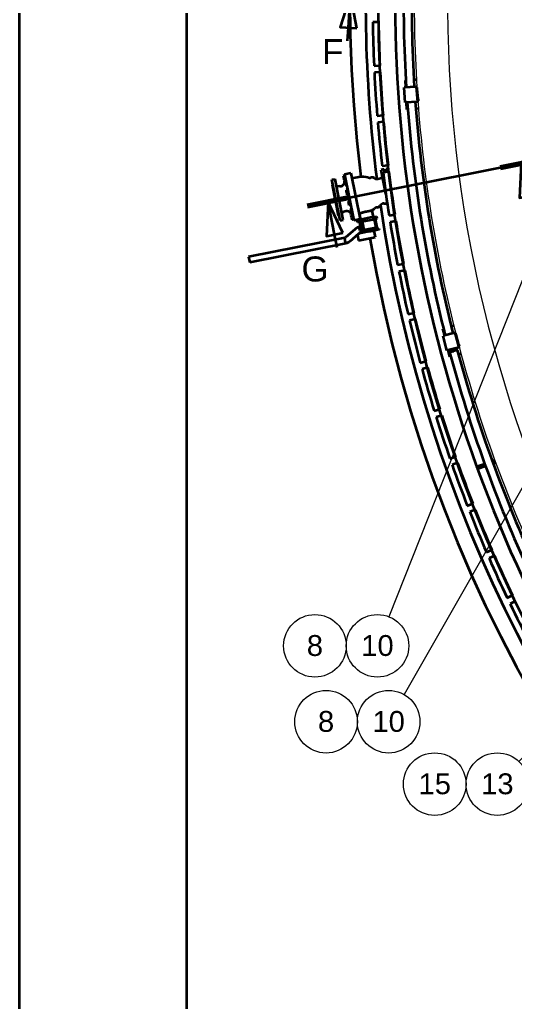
# Model space of a CAD drawing. Header units: millimetres. Extents: x 0 to 42050, y 0 to 29700.
# Drawn here: x 0 to 2971, y 3577 to 9468 of the extents above; entities that cross this region are included whole.
import ezdxf

# ---------------------------------------------------------------- set-up
doc = ezdxf.new("R2010")
doc.units = ezdxf.units.MM
doc.header["$LTSCALE"] = 50
doc.linetypes.add('CHAIN', pattern=[0.3543, 0.2362, -0.0295, 0.0591, -0.0295])
doc.layers.get('0').update_dxf_attribs({"lineweight": 18})
for name, color, linetype, lineweight in [('Border', 7, 'Continuous', 35), ('Section Line', 7, 'CHAIN', 35), ('Symbol', 7, 'Continuous', 18), ('Visible', 7, 'Continuous', 35)]:
    doc.layers.add(name, color=color, linetype=linetype, lineweight=lineweight)
doc.layers.add('P_Cable Ducts (CD)', color=30, linetype='Continuous', lineweight=18, true_color=0xff7f00)
doc.styles.add('Note Text', font='arial.ttf')
doc.styles.add('Title', font='arial.ttf')

# ---------------------------------------------------------------- blocks, each defined once
blk = doc.blocks.new('Borders Bigadan Border')
at = {"layer": 'Border'}
for p, q in [((0, 0), (0, 594)), ((20, 589), (20, 5))]:
    blk.add_line(p, q, dxfattribs=at)
blk = doc.blocks.new('2dTransSection6')
at = {"layer": 'Section Line', "linetype": 'CHAIN', "ltscale": 21.95612}
blk.add_line((37.18, 192.54), (73.19, 190.18), dxfattribs=at)
at = {"layer": 'Section Line', "linetype": 'Continuous', "lineweight": 70}
for p, q in [((37.18, 192.54), (42.14, 192.21)), ((68.22, 190.5), (73.19, 190.18))]:
    blk.add_line(p, q, dxfattribs=at)
at = {"layer": 'Section Line', "linetype": 'Continuous'}
for p, q in [((39.66, 192.38), (38.4, 188.45)), ((39.4, 188.38), (39.66, 192.38)), ((40.4, 188.32), (39.66, 192.38)), ((70.71, 190.34), (69.45, 186.41)), ((70.45, 186.35), (70.71, 190.34)), ((71.45, 186.28), (70.71, 190.34)), ((38.4, 188.45), (40.4, 188.32)), ((39.29, 186.8), (39.4, 188.38)), ((69.45, 186.41), (71.45, 186.28)), ((70.34, 184.77), (70.45, 186.35))]:
    blk.add_line(p, q, dxfattribs=at)
at = {"layer": 'Section Line', "linetype": 'Continuous', "flags": 128}
for points in [[(40.4, 188.32), (39.66, 192.38), (38.4, 188.45), (40.4, 188.32)], [(71.45, 186.28), (70.71, 190.34), (69.45, 186.41), (71.45, 186.28)]]:
    blk.add_lwpolyline(points, dxfattribs=at)
at = {"layer": 'Section Line'}
for points in [[(40.4, 188.32), (39.66, 192.38), (38.4, 188.45), (40.4, 188.32)], [(71.45, 186.28), (70.71, 190.34), (69.45, 186.41), (71.45, 186.28)]]:
    blk.add_solid(points, dxfattribs=at)
at = {"layer": 'Section Line', "char_height": 3, "attachment_point": 7, "style": 'Title'}
for insert in [(36.24, 184.02), (73.21, 183.39)]:
    blk.add_mtext('F', dxfattribs=dict(at, insert=insert))
blk = doc.blocks.new('2dTransSection7')
at = {"layer": 'Section Line', "linetype": 'CHAIN', "ltscale": 22.18939}
blk.add_line((34.49, 167.04), (62.58, 172.63), dxfattribs=at)
at = {"layer": 'Section Line', "linetype": 'Continuous', "lineweight": 70}
for p, q in [((57.62, 171.64), (62.58, 172.63)), ((34.49, 167.04), (39.45, 168.02))]:
    blk.add_line(p, q, dxfattribs=at)
at = {"layer": 'Section Line', "linetype": 'Continuous'}
for p, q in [((60.1, 172.13), (59.9, 168.01)), ((60.88, 168.21), (60.1, 172.13)), ((61.86, 168.4), (60.1, 172.13)), ((36.97, 167.53), (36.77, 163.41)), ((37.75, 163.61), (36.97, 167.53)), ((38.73, 163.8), (36.97, 167.53)), ((59.9, 168.01), (61.86, 168.4)), ((61.2, 166.64), (60.88, 168.21)), ((36.77, 163.41), (38.73, 163.8)), ((38.06, 162.03), (37.75, 163.61))]:
    blk.add_line(p, q, dxfattribs=at)
at = {"layer": 'Section Line', "linetype": 'Continuous', "flags": 128}
for points in [[(61.86, 168.4), (60.1, 172.13), (59.9, 168.01), (61.86, 168.4)], [(38.73, 163.8), (36.97, 167.53), (36.77, 163.41), (38.73, 163.8)]]:
    blk.add_lwpolyline(points, dxfattribs=at)
at = {"layer": 'Section Line'}
for points in [[(61.86, 168.4), (60.1, 172.13), (59.9, 168.01), (61.86, 168.4)], [(38.73, 163.8), (36.97, 167.53), (36.77, 163.41), (38.73, 163.8)]]:
    blk.add_solid(points, dxfattribs=at)
at = {"layer": 'Section Line', "char_height": 3, "attachment_point": 7, "style": 'Title'}
for insert in [(62.43, 163.09), (33.78, 157.92)]:
    blk.add_mtext('G', dxfattribs=dict(at, insert=insert))
blk = doc.blocks.new('Balloon29')
at = {"layer": 'Symbol'}
for p, q in [((98.7, 141.27), (96.61, 139.8)), ((96.97, 139.45), (98.7, 141.27)), ((97.34, 139.11), (98.7, 141.27)), ((96.97, 139.45), (87.92, 129.94)), ((96.61, 139.8), (97.34, 139.11)), ((87.42, 129.41), (59.84, 100.41))]:
    blk.add_line(p, q, dxfattribs=at)
at = {"layer": 'Symbol', "flags": 128}
blk.add_lwpolyline([(97.34, 139.11), (98.7, 141.27), (96.61, 139.8), (97.34, 139.11)], dxfattribs=at)
at = {"layer": 'Symbol'}
for centre in [(49.76, 97.7), (57.26, 97.7)]:
    blk.add_circle(centre, 3.75, dxfattribs=at)
blk.add_solid([(97.34, 139.11), (98.7, 141.27), (96.61, 139.8), (97.34, 139.11)], dxfattribs=at)
at = {"layer": 'Symbol', "char_height": 2.5, "attachment_point": 5, "style": 'Note Text'}
for s, insert in [('15', (49.76, 97.72)), ('13', (57.26, 97.72))]:
    blk.add_mtext(s, dxfattribs=dict(at, insert=insert))
blk = doc.blocks.new('Balloon32')
at = {"layer": 'Symbol'}
for p, q in [((86.6, 179.45), (84.93, 177.53)), ((85.36, 177.28), (86.6, 179.45)), ((85.8, 177.03), (86.6, 179.45)), ((85.36, 177.28), (46.08, 108.44)), ((84.93, 177.53), (85.8, 177.03))]:
    blk.add_line(p, q, dxfattribs=at)
at = {"layer": 'Symbol', "flags": 128}
blk.add_lwpolyline([(85.8, 177.03), (86.6, 179.45), (84.93, 177.53), (85.8, 177.03)], dxfattribs=at)
at = {"layer": 'Symbol'}
for centre in [(36.73, 105.18), (44.23, 105.18)]:
    blk.add_circle(centre, 3.75, dxfattribs=at)
blk.add_solid([(85.8, 177.03), (86.6, 179.45), (84.93, 177.53), (85.8, 177.03)], dxfattribs=at)
at = {"layer": 'Symbol', "char_height": 2.5, "attachment_point": 5, "style": 'Note Text'}
for s, insert in [('8', (36.73, 105.2)), ('10', (44.23, 105.2))]:
    blk.add_mtext(s, dxfattribs=dict(at, insert=insert))
blk = doc.blocks.new('Balloon33')
at = {"layer": 'Symbol'}
for p, q in [((67.53, 176.52), (66.15, 174.38)), ((66.61, 174.2), (67.53, 176.52)), ((67.08, 174.02), (67.53, 176.52)), ((66.15, 174.38), (67.08, 174.02)), ((66.61, 174.2), (44.27, 117.76))]:
    blk.add_line(p, q, dxfattribs=at)
at = {"layer": 'Symbol', "flags": 128}
blk.add_lwpolyline([(67.08, 174.02), (67.53, 176.52), (66.15, 174.38), (67.08, 174.02)], dxfattribs=at)
at = {"layer": 'Symbol'}
for centre in [(35.39, 114.28), (42.89, 114.28)]:
    blk.add_circle(centre, 3.75, dxfattribs=at)
blk.add_solid([(67.08, 174.02), (67.53, 176.52), (66.15, 174.38), (67.08, 174.02)], dxfattribs=at)
at = {"layer": 'Symbol', "char_height": 2.5, "attachment_point": 5, "style": 'Note Text'}
for s, insert in [('8', (35.39, 114.3)), ('10', (42.89, 114.3))]:
    blk.add_mtext(s, dxfattribs=dict(at, insert=insert))

msp = doc.modelspace()

# ---------------------------------------------------------------- linework, layer by layer
at = {"layer": 'P_Cable Ducts (CD)'}
for major_axis, start_param, end_param in [((1242.75, 7728.95), 1.5335054, 2.518931), ((1274.5, 7926.4), 1.6173455, 1.7935774), ((1274.5, 7926.4), 1.8035423, 1.979767), ((1274.5, 7926.4), 1.9897319, 2.1659438)]:
    msp.add_ellipse((10392.99, 9569.22), major_axis=major_axis, ratio=0.9999988, start_param=start_param, end_param=end_param, dxfattribs=at)
at = {"layer": 'Visible'}
for p, q in [((2151.13, 9452.77), (2116.13, 9452.36)), ((2123.88, 9191.59), (2158.84, 9193.26)), ((2160.76, 9153.31), (2125.8, 9151.63)), ((2314.51, 9103.51), (2309.7, 9103.19)), ((2309.7, 9103.19), (2312.49, 9062.28)), ((2378.05, 9107.85), (2362.7, 9106.8)), ((2377.41, 9065.71), (2304.58, 9060.74)), ((2310.71, 8970.95), (2304.58, 9060.74)), ((2312.49, 9062.28), (2312.56, 9061.28)), ((2377.41, 9065.71), (2383.54, 8975.92)), ((2377.75, 9060.72), (2382.74, 9061.06)), ((2377.95, 9057.73), (2379.95, 9057.86)), ((2380.36, 9051.88), (2379.95, 9057.86)), ((2380.36, 9051.88), (2384.58, 8990.02)), ((2383.35, 9052.08), (2382.74, 9061.06)), ((2387.57, 8990.23), (2383.35, 9052.08)), ((2383.54, 8975.92), (2310.71, 8970.95)), ((2318.69, 8971.49), (2318.76, 8970.5)), ((2321.55, 8929.59), (2318.76, 8970.5)), ((2382.99, 8983.9), (2384.99, 8984.04)), ((2383.2, 8980.91), (2388.18, 8981.25)), ((2384.58, 8990.02), (2384.99, 8984.04)), ((2387.57, 8990.23), (2388.18, 8981.25)), ((2326.35, 8929.92), (2321.55, 8929.59)), ((2389.94, 8934.26), (2374.54, 8933.21)), ((2143.01, 8891.31), (2177.89, 8894.25)), ((2181.25, 8854.39), (2146.37, 8851.45)), ((1985.76, 8546.53), (1947.51, 8538.92)), ((1985.76, 8546.53), (2040.4, 8271.91)), ((2184.85, 8570.85), (2166.21, 8567.14)), ((2194.7, 8423.92), (2166.21, 8567.14)), ((2173.03, 8591.92), (2207.77, 8596.13)), ((2212.58, 8556.42), (2177.84, 8552.21)), ((2188.3, 8553.48), (2184.85, 8570.85)), ((2196.62, 8573.19), (2204.46, 8574.75)), ((2200.25, 8554.93), (2196.62, 8573.19)), ((1871.98, 8508.6), (1890.61, 8512.31)), ((1920.76, 8263.41), (1871.98, 8508.6)), ((1939.39, 8267.11), (1890.61, 8512.31)), ((1947.78, 8533.47), (1938.76, 8531.67)), ((1938.76, 8531.67), (1940.11, 8524.88)), ((1949.13, 8526.67), (1940.11, 8524.88)), ((1940.11, 8524.88), (1942.82, 8511.29)), ((1951.84, 8513.08), (1942.82, 8511.29)), ((1942.82, 8511.29), (1944.17, 8504.49)), ((1943.21, 8481.94), (1947.4, 8488.22)), ((1953.19, 8506.29), (1944.17, 8504.49)), ((1953.87, 8501.69), (1945.07, 8499.94)), ((1945.07, 8499.94), (1945.43, 8498.12)), ((1954.46, 8499.92), (1945.43, 8498.12)), ((1945.43, 8498.12), (1947.78, 8486.35)), ((1947.51, 8538.92), (2002.15, 8264.3)), ((1947.78, 8533.47), (1949.13, 8526.67)), ((1956.8, 8488.15), (1947.78, 8486.35)), ((1947.78, 8486.35), (1950.12, 8474.58)), ((1948.34, 8530.67), (1949.13, 8530.82)), ((1949.13, 8526.67), (1951.84, 8513.08)), ((1951.84, 8513.08), (1953.19, 8506.29)), ((1952.63, 8509.09), (1953.42, 8509.24)), ((1954.46, 8499.92), (1956.8, 8488.15)), ((1954.65, 8498.94), (1955.44, 8499.09)), ((1956.8, 8488.15), (1959.14, 8476.38)), ((2033.74, 8524.47), (2001.62, 8518.08)), ((2108.71, 8521.03), (2102.78, 8519.85)), ((2153.89, 8514.61), (2168.71, 8520.13)), ((1875.28, 8476.63), (1877.88, 8478.91)), ((1911.57, 8294.21), (1875.28, 8476.63)), ((1919.69, 8468.64), (1906.37, 8468.01)), ((1959.14, 8476.38), (1950.12, 8474.58)), ((1965.03, 8446.78), (1956.01, 8444.98)), ((1956.01, 8444.98), (1957.36, 8438.19)), ((1966.38, 8439.98), (1957.36, 8438.19)), ((1957.36, 8438.19), (1960.06, 8424.6)), ((1958.95, 8477.36), (1959.73, 8477.51)), ((1969.09, 8426.39), (1960.06, 8424.6)), ((1960.06, 8424.6), (1961.41, 8417.8)), ((1965.03, 8446.78), (1966.38, 8439.98)), ((1965.59, 8443.98), (1966.37, 8444.13)), ((1966.38, 8439.98), (1969.09, 8426.39)), ((1969.09, 8426.39), (1970.44, 8419.6)), ((1970.44, 8419.6), (1961.41, 8417.8)), ((1978.02, 8381.5), (1968.99, 8379.7)), ((1968.99, 8379.7), (1971.34, 8367.93)), ((1969.88, 8422.4), (1970.66, 8422.56)), ((1980.36, 8369.73), (1971.34, 8367.93)), ((1971.34, 8367.93), (1973.68, 8356.16)), ((1978.02, 8381.5), (1980.36, 8369.73)), ((1978.21, 8380.52), (1979, 8380.67)), ((1980.36, 8369.73), (1982.7, 8357.96)), ((2183.51, 8365.76), (2199.31, 8366.32)), ((1949.55, 8318.58), (1937, 8314.07)), ((1982.7, 8357.96), (1973.68, 8356.16)), ((1976.37, 8315.3), (1982.64, 8311.11)), ((1988.59, 8328.36), (1979.57, 8326.56)), ((1980.92, 8319.77), (1979.57, 8326.56)), ((1989.94, 8321.56), (1980.92, 8319.77)), ((1980.92, 8319.77), (1983.62, 8306.18)), ((1982.51, 8358.94), (1983.29, 8359.09)), ((1992.64, 8307.97), (1983.62, 8306.18)), ((1988.59, 8328.36), (1989.94, 8321.56)), ((1989.15, 8325.56), (1989.93, 8325.71)), ((1989.94, 8321.56), (1992.64, 8307.97)), ((1992.64, 8307.97), (1994, 8301.18)), ((2111.29, 8324.29), (2119.3, 8284.04)), ((2144.22, 8342.53), (2138.29, 8341.35)), ((1911.57, 8294.21), (1914.85, 8293.09)), ((1920.76, 8263.41), (1939.39, 8267.11)), ((1983.62, 8306.18), (1984.97, 8299.38)), ((1994, 8301.18), (1984.97, 8299.38)), ((1994.9, 8296.63), (1985.88, 8294.83)), ((1985.88, 8294.83), (1986.24, 8293.01)), ((1995.26, 8294.81), (1986.24, 8293.01)), ((1988.58, 8281.24), (1986.24, 8293.01)), ((1997.61, 8283.04), (1988.58, 8281.24)), ((1988.58, 8281.24), (1990.92, 8269.47)), ((1999.95, 8271.27), (1990.92, 8269.47)), ((1990.92, 8269.47), (1991.29, 8267.65)), ((2000.31, 8269.45), (1991.29, 8267.65)), ((1993.44, 8303.98), (1994.22, 8304.14)), ((1994.9, 8296.63), (1995.26, 8294.81)), ((1995.26, 8294.81), (1997.61, 8283.04)), ((1995.46, 8293.83), (1996.24, 8293.98)), ((1997.61, 8283.04), (1999.95, 8271.27)), ((1999.75, 8272.25), (2000.54, 8272.41)), ((1999.95, 8271.27), (2000.31, 8269.45)), ((2040.4, 8271.91), (2002.15, 8264.3)), ((2022.15, 8264.72), (2048.91, 8270.04)), ((2024.79, 8251.48), (2022.15, 8264.72)), ((2051.54, 8256.8), (2024.79, 8251.48)), ((2036.56, 8253.82), (2048.56, 8193.5)), ((2036.91, 8298.39), (2042.8, 8268.82)), ((2113.19, 8282.83), (2048.91, 8270.04)), ((2051.54, 8256.8), (2115.82, 8269.59)), ((2052.25, 8256.94), (2064.25, 8196.62)), ((2113.19, 8282.83), (2139.94, 8288.15)), ((2142.58, 8274.91), (2115.82, 8269.59)), ((2125.37, 8271.49), (2135.12, 8222.45)), ((2130.81, 8272.57), (2142.81, 8212.25)), ((2142.58, 8274.91), (2139.94, 8288.15)), ((2213.9, 8293.83), (2248.47, 8299.29)), ((2254.72, 8259.78), (2220.14, 8254.32)), ((2021.99, 8221.52), (1955.92, 8163.58)), ((2027.01, 8218.25), (2026.3, 8219.07)), ((2036.97, 8189.44), (2032.04, 8185.12)), ((2053.97, 8194.58), (2036.64, 8191.13)), ((2036.64, 8191.13), (2037.61, 8186.22)), ((2054.95, 8189.67), (2037.61, 8186.22)), ((2039.34, 8204.19), (2038.38, 8205.28)), ((2039.94, 8203.51), (2039.34, 8204.19)), ((2047.52, 8198.69), (2039.56, 8191.71)), ((2039.94, 8203.51), (2046.31, 8204.78)), ((2154.73, 8214.62), (2053.97, 8194.58)), ((2053.97, 8194.58), (2054.95, 8189.67)), ((2092.39, 8197.12), (2054.95, 8189.67)), ((2062, 8207.9), (2135.12, 8222.45)), ((2092.39, 8197.12), (2118.26, 8202.27)), ((2155.7, 8209.72), (2118.26, 8202.27)), ((2122.22, 8203.06), (2129.92, 8164.31)), ((2124.87, 8220.41), (2127.12, 8209.13)), ((2154.73, 8214.62), (2155.7, 8209.72)), ((1948.26, 8159.78), (1372.54, 8045.24)), ((1951.57, 8143.11), (1948.26, 8159.78)), ((1954.89, 8126.43), (1951.57, 8143.11)), ((2029.96, 8183.29), (1978.34, 8138.01)), ((2024.87, 8178.83), (2031.65, 8144.76)), ((2031.47, 8185), (2037.61, 8186.22)), ((2031.65, 8144.76), (2129.92, 8164.31)), ((1954.89, 8126.43), (1379.17, 8011.9)), ((1372.54, 8045.24), (1379.17, 8011.9)), ((2265.56, 7997.41), (2299.91, 8004.13)), ((2307.59, 7964.87), (2273.24, 7958.15)), ((2327.96, 7703.06), (2362.04, 7711.02)), ((2371.14, 7672.07), (2337.06, 7664.11)), ((2539.93, 7616.01), (2535.27, 7614.8)), ((2535.27, 7614.8), (2545.58, 7575.12)), ((2601.98, 7632.13), (2586.68, 7628.16)), ((2608.74, 7590.49), (2538.08, 7572.14)), ((2560.71, 7485.03), (2538.08, 7572.14)), ((2545.58, 7575.12), (2545.83, 7574.15)), ((2608.74, 7590.49), (2631.37, 7503.38)), ((2610, 7585.65), (2614.84, 7586.91)), ((2610.75, 7582.75), (2612.69, 7583.25)), ((2614.19, 7577.45), (2612.69, 7583.25)), ((2614.19, 7577.45), (2629.78, 7517.44)), ((2617.1, 7578.2), (2614.84, 7586.91)), ((2632.69, 7518.19), (2617.1, 7578.2)), ((2631.37, 7503.38), (2560.71, 7485.03)), ((2568.46, 7487.04), (2568.71, 7486.07)), ((2579.02, 7446.39), (2568.71, 7486.07)), ((2621.21, 7494.02), (2574.54, 7481.58)), ((2623.01, 7487.28), (2576.35, 7474.8)), ((2578.07, 7482.51), (2577.77, 7481.41)), ((2578.07, 7482.51), (2597.87, 7487.8)), ((2578.07, 7482.52), (2578.07, 7482.51)), ((2617.69, 7493.08), (2618.49, 7492.28)), ((2619.49, 7486.34), (2619.79, 7487.44)), ((2629.36, 7511.13), (2631.29, 7511.63)), ((2629.78, 7517.44), (2631.29, 7511.63)), ((2630.11, 7508.22), (2634.95, 7509.48)), ((2632.69, 7518.19), (2634.95, 7509.48)), ((2583.68, 7447.6), (2579.02, 7446.39)), ((2579.87, 7475.75), (2579.06, 7476.56)), ((2579.87, 7475.75), (2599.68, 7481.04)), ((2579.87, 7475.75), (2579.88, 7475.74)), ((2645.8, 7463.74), (2630.43, 7459.75)), ((2401, 7411.18), (2434.77, 7420.37)), ((2445.28, 7381.78), (2411.51, 7372.58)), ((2484.6, 7122.14), (2518.01, 7132.55)), ((2529.91, 7094.36), (2496.5, 7083.95)), ((2578.63, 6836.32), (2611.64, 6847.94)), ((2624.92, 6810.21), (2591.91, 6798.59)), ((2739.1, 6788.1), (2786.88, 6805.49)), ((2792.35, 6790.45), (2744.57, 6773.06)), ((2832.27, 6822.01), (2847.45, 6827.53)), ((2852.93, 6812.5), (2837.74, 6806.97)), ((2682.98, 6554.11), (2715.55, 6566.92)), ((2730.19, 6529.7), (2697.62, 6516.89)), ((2797.51, 6275.87), (2829.59, 6289.86)), ((2845.57, 6253.19), (2813.49, 6239.2)), ((2922.06, 6001.98), (2953.62, 6017.12)), ((2970.92, 5981.06), (2939.37, 5965.91))]:
    msp.add_line(p, q, dxfattribs=at)
msp.add_circle((10400.33, 9568.04), 8250, dxfattribs=at)
for centre, radius, start, end in [((10400.33, 9568.04), 8420, 189.63897, 187.108321), ((10400.33, 9568.04), 8326.9, 263.582685, 174.288022), ((10400.33, 9568.04), 8099.15, 173.563277, 183.585128), ((10400.33, 9568.04), 8050.85, 173.565187, 183.583218), ((10400.33, 9568.04), 8326.9, 174.776464, 187.280089), ((10400.33, 9568.04), 8150, 180.056241, 199.943759), ((10400.33, 9568.04), 8285, 180.8, 182.604301), ((10400.33, 9568.04), 8250, 180.800587, 182.603714), ((10400.33, 9568.04), 8285, 182.880925, 184.685226), ((10400.33, 9568.04), 8250, 182.881512, 184.684639), ((10400.33, 9568.04), 8099.15, 184.221818, 194.243669), ((10400.33, 9568.04), 8050.85, 184.223728, 194.241759), ((10400.33, 9568.04), 8285, 184.96185, 186.766151), ((10400.33, 9568.04), 8250, 184.962437, 186.765564), ((10400.33, 9568.04), 8285, 187.042775, 188.847075), ((2206.8, 8562.98), 12, 72.673737, 101.251903), ((10400.33, 9568.04), 8250, 187.043362, 188.846489), ((1934.03, 8504.2), 20, 347.086657, 11.251903), ((1999.67, 8527.89), 10, 191.251903, 281.251903), ((2054.81, 8418.55), 108, 71.095996, 101.251903), ((2097.9, 8544.37), 25, 251.095996, 281.251903), ((2113.58, 8496.51), 25, 57.156474, 101.251903), ((2143.41, 8542.72), 30, 237.156474, 290.446295), ((2165.91, 8527.63), 8, 290.446295, 11.251903), ((1905.99, 8476), 8, 191.251903, 272.721137), ((1918.27, 8498.61), 30, 272.721137, 326.251903), ((2184.58, 8335.78), 30, 92.05751, 145.347331), ((2199.6, 8358.33), 8, 64.380895, 92.05751), ((1939.71, 8306.54), 8, 109.782668, 191.251903), ((1959.7, 8290.35), 30, 56.251903, 109.782668), ((2055.2, 8416.58), 108, 301.28681, 311.40781), ((2143.17, 8316.83), 25, 101.251903, 131.40781), ((2139.34, 8367.05), 25, 281.251903, 325.347331), ((10400.33, 9568.04), 8326.9, 188.371651, 261.92634), ((1976.4, 8291.22), 20, 11.251903, 29.706275), ((2046.11, 8294.46), 10, 156.840394, 191.251903), ((10400.33, 9568.04), 8285, 189.1237, 190.928), ((10400.33, 9568.04), 8250, 189.124287, 190.927414), ((10400.33, 9568.04), 8420, 189.257716, 189.336016), ((10400.33, 9568.04), 8285, 191.204625, 193.008925), ((10400.33, 9568.04), 8250, 191.205212, 193.008338), ((10400.33, 9568.04), 8285, 193.28555, 195.08985), ((10400.33, 9568.04), 8250, 193.286136, 195.089263), ((10400.33, 9568.04), 8099.15, 194.880359, 194.928569), ((2614.96, 7488.74), 5, 344.833683, 45.073122), ((10400.33, 9568.04), 8050.85, 194.882269, 194.928569), ((10400.33, 9568.04), 8050.85, 194.978237, 204.9003), ((10400.33, 9568.04), 8099.15, 194.978237, 204.90221), ((2582.59, 7480.1), 5, 164.833683, 225.073122), ((10400.33, 9568.04), 8285, 195.366474, 197.170775), ((10400.33, 9568.04), 8250, 195.367061, 197.170188), ((10400.33, 9568.04), 8285, 197.447399, 199.2517), ((10400.33, 9568.04), 8250, 197.447986, 199.251113), ((10400.33, 9568.04), 8285, 199.528324, 201.332625), ((10400.33, 9568.04), 8250, 199.528911, 201.332038), ((10400.33, 9568.04), 8150, 199.943759, 200.056241), ((10400.33, 9568.04), 8150, 200.056241, 219.943759), ((10400.33, 9568.04), 8285, 201.609249, 203.413549), ((10400.33, 9568.04), 8250, 201.609836, 203.412963), ((10400.33, 9568.04), 8250, 203.690761, 205.493888), ((10400.33, 9568.04), 8285, 203.690174, 205.494474), ((10400.33, 9568.04), 8285, 205.771099, 207.575399)]:
    msp.add_arc(centre, radius, start, end, dxfattribs=at)
msp.add_ellipse((1999.1, 8178.84), major_axis=(38.99, 38.66), ratio=0.3040696, start_param=5.7228105, end_param=6.8063483, dxfattribs=at)
for points, knots in [([(2043.64, 8306.89), (2042.97, 8306.54), (2042.32, 8306.11), (2039.22, 8303.59), (2037.87, 8300.89), (2037.12, 8299.02), (2037.01, 8298.7), (2036.94, 8298.48), (2036.93, 8298.44), (2036.92, 8298.41), (2036.92, 8298.4), (2036.91, 8298.4), (2036.91, 8298.39), (2036.91, 8298.39)], [4.9037292, 4.9037292, 4.9037292, 4.9037292, 5.2674495, 5.2674495, 6.7567268, 6.7567268, 7.1806482, 7.1806482, 7.3092332, 7.3092332, 7.3899529, 7.3899529, 7.4019577, 7.4019577, 7.4019577, 7.4019577]), ([(2043.64, 8306.89), (2044.56, 8307.37), (2045.55, 8307.87), (2048.18, 8309.14), (2049.99, 8309.98), (2053.97, 8311.68), (2056.14, 8312.54), (2060.71, 8314.16), (2063.11, 8314.92), (2068, 8316.28), (2070.48, 8316.86), (2072.91, 8317.35), (2073.56, 8317.48), (2074.21, 8317.6), (2074.87, 8317.72)], [-3.4456705, -3.4456705, -3.4456705, -3.4456705, -2.9677734, -2.9677734, -2.22583, -2.22583, -1.4838867, -1.4838867, -0.7419433, -0.7419433, 0, 0, 0, 0.1985398, 0.1985398, 0.1985398, 0.1985398]), ([(2074.87, 8317.72), (2077.27, 8318.15), (2079.66, 8318.57), (2086.58, 8319.81), (2090.91, 8320.59), (2098.98, 8322.05), (2102.54, 8322.7), (2107.3, 8323.56), (2108.84, 8323.84), (2110.61, 8324.16), (2111.07, 8324.25), (2111.27, 8324.29), (2111.29, 8324.29), (2111.29, 8324.29)], [-11.8823687, -11.8823687, -11.8823687, -11.8823687, -11.1477477, -11.1477477, -9.71082, -9.71082, -8.156645, -8.156645, -7.0115651, -7.0115651, -6.1677657, -6.1677657, -5.9415496, -5.9415496, -5.9415496, -5.9415496]), ([(2021.99, 8221.52), (2022.63, 8222.08), (2023.37, 8222.55), (2024.35, 8222.96), (2024.55, 8223.03), (2024.75, 8223.1)], [0, 0, 0, 0, 0.2566788, 0.2566788, 0.31952231, 0.31952231, 0.31952231, 0.31952231]), ([(2041.87, 8227.11), (2041.35, 8226.75), (2040.84, 8226.4), (2036.59, 8223.5), (2034.02, 8221.91), (2030.21, 8219.79), (2028.63, 8218.98), (2027.01, 8218.25)], [-2.0245539, -2.0245539, -2.0245539, -2.0245539, -1.914925, -1.914925, -1.0933017, -1.0933017, -0.5149437, -0.5149437, -0.5149437, -0.5149437]), ([(1948.26, 8159.78), (1949.44, 8160.04), (1950.61, 8160.4), (1953.24, 8161.55), (1954.67, 8162.48), (1955.92, 8163.58)], [0, 0, 0, 0, 0.36301366, 0.36301366, 0.86224741, 0.86224741, 0.86224741, 0.86224741]), ([(1978.34, 8138.01), (1974.39, 8134.55), (1969.8, 8131.73), (1961.71, 8128.31), (1958.32, 8127.25), (1954.89, 8126.43)], [0, 0, 0, 0, 1.5757151, 1.5757151, 2.6339001, 2.6339001, 2.6339001, 2.6339001])]:
    msp.add_open_spline(points, degree=3, knots=knots, dxfattribs=at)
for points in [[(2024.75, 8223.1), (2030.35, 8224.96), (2035.95, 8226.82), (2041.56, 8228.68)], [(2024.75, 8223.1), (2024.75, 8223.1), (2024.75, 8223.1), (2024.75, 8223.1)], [(2038.38, 8205.28), (2040.56, 8205.9), (2042.68, 8206.5), (2045.79, 8207.38)], [(2029.96, 8183.29), (2030.46, 8183.73), (2030.97, 8184.31), (2031.47, 8185)]]:
    msp.add_open_spline(points, degree=3, dxfattribs=at)

# ---------------------------------------------------------------- block references
at = {"xscale": 50, "yscale": 50, "zscale": 50}
msp.add_blockref('Borders Bigadan Border', (0, 0), dxfattribs=at)
at = {"layer": 'Section Line', "xscale": 50, "yscale": 50, "zscale": 50}
for name in ['2dTransSection6', '2dTransSection7']:
    msp.add_blockref(name, (0, 0), dxfattribs=at)
at = {"layer": 'Symbol', "xscale": 50, "yscale": 50, "zscale": 50}
for name in ['Balloon32', 'Balloon33', 'Balloon29']:
    msp.add_blockref(name, (0, 0), dxfattribs=at)

doc.saveas('drawing.dxf')
